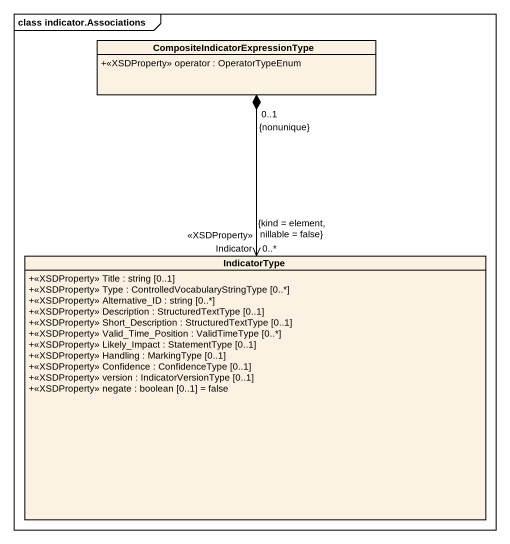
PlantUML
@startuml
mainframe class indicator.Associations
hide circle
hide empty members
skinparam classAttributeIconSize 0
class "CompositeIndicatorExpressionType" as CompositeIndicatorExpression {
  +<<XSDProperty>> operator : OperatorTypeEnum
}
class IndicatorType {
  +<<XSDProperty>> Title : string [0..1]
  +<<XSDProperty>> Type : ControlledVocabularyStringType [0..*]
  +<<XSDProperty>> Alternative_ID : string [0..*]
  +<<XSDProperty>> Description : StructuredTextType [0..1]
  +<<XSDProperty>> Short_Description : StructuredTextType [0..1]
  +<<XSDProperty>> Valid_Time_Position : ValidTimeType [0..*]
  +<<XSDProperty>> Likely_Impact : StatementType [0..1]
  +<<XSDProperty>> Handling : MarkingType [0..1]
  +<<XSDProperty>> Confidence : ConfidenceType [0..1]
  +<<XSDProperty>> version : IndicatorVersionType [0..1]
  +<<XSDProperty>> negate : boolean [0..1] = false
}
CompositeIndicatorExpression "0..1\n{nonunique}" *--> "Indicator\n<<XSDProperty>>\n0..*\n{kind = element, nillable = false}" IndicatorType
@enduml
